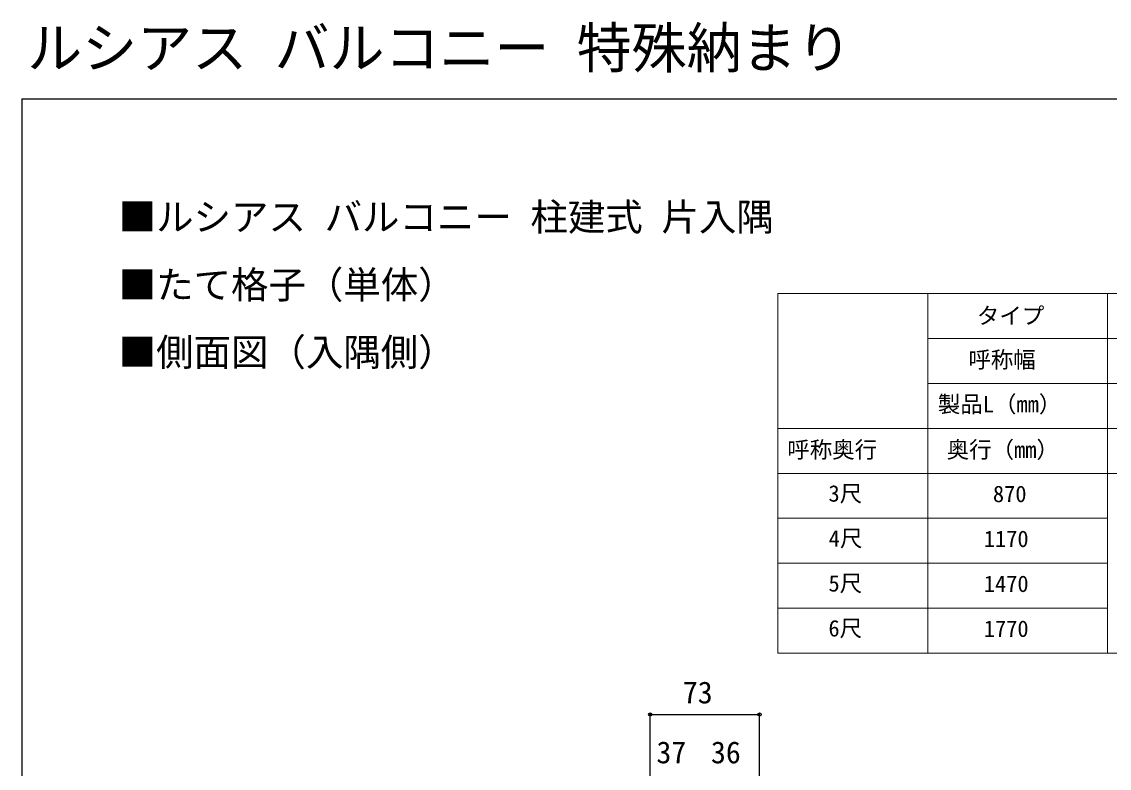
# Model space of a CAD drawing. Units: millimetres, scale not verified. Extents: x -875 to 875, y -1304 to 1297.
# Drawn here: x -875 to -149, y 799 to 1297 of the extents above; entities that cross this region are included whole.
import ezdxf
from ezdxf.enums import TextEntityAlignment as Align

# ---------------------------------------------------------------- set-up
doc = ezdxf.new("R2010")
doc.units = ezdxf.units.MM
doc.header["$LTSCALE"] = 8
doc.layers.add('0-1_TABLE1', color=7, linetype='Continuous', lineweight=18)
for name, color, linetype in [('0-2_USER1', 3, 'Continuous'), ('0-8_YKK_D', 6, 'Continuous'), ('0-9_YKK_ZWAK', 7, 'Continuous')]:
    doc.layers.add(name, color=color, linetype=linetype)
doc.styles.add('ＭＳ ゴシック', font='')
doc.styles.get('ＭＳ ゴシック').set_extended_font_data('MS Gothic')

msp = doc.modelspace()

# ---------------------------------------------------------------- linework, layer by layer
at = {"layer": '0-1_TABLE1'}
for p, q in [((-370, 1115.8), (810, 1115.8)), ((-370, 1115.8), (-370, 875.8)), ((-270, 1115.8), (-270, 875.8)), ((-150, 1115.8), (-150, 875.8)), ((-270, 1085.8), (810, 1085.8)), ((-270, 1055.8), (810, 1055.8)), ((-370, 1025.8), (810, 1025.8)), ((-370, 995.8), (810, 995.8)), ((-370, 965.8), (-150, 965.8)), ((-370, 935.8), (-150, 935.8)), ((-370, 905.8), (-150, 905.8)), ((-370, 875.8), (810, 875.8))]:
    msp.add_line(p, q, dxfattribs=at)
at = {"layer": '0-8_YKK_D'}
for p, q in [((-455.3, 685.676), (-455.3, 835.8)), ((-382.3, 747.8), (-382.3, 835.8)), ((-455.3, 834.8), (-382.3, 834.8))]:
    msp.add_line(p, q, dxfattribs=at)
for centre in [(-455.3, 834.8), (-382.3, 834.8)]:
    msp.add_circle(centre, 1.075, dxfattribs=at)
at = {"layer": '0-9_YKK_ZWAK'}
for q in [(-875, -1304.2), (875, 1245.8)]:
    msp.add_line((-875, 1245.8), q, dxfattribs=at)

# ---------------------------------------------------------------- texts
at = {"layer": '0-1_TABLE1', "style": 'ＭＳ ゴシック'}
for s, p in [('タイプ', (-237.188, 1092.277)), ('呼称幅', (-242.898, 1062.959)), ('製品L（mm）', (-263.267, 1033.215)), ('呼称奥行', (-363.807, 1002.831)), ('奥行（mm）', (-257.386, 1002.831)), ('3尺', (-336.278, 973.598)), ('870', (-226.491, 973.3)), ('4尺', (-336.108, 943.598)), ('1170', (-232.585, 943.3)), ('5尺', (-336.278, 913.598)), ('1470', (-232.585, 913.3)), ('6尺', (-336.321, 883.598)), ('1770', (-232.585, 883.3))]:
    msp.add_text(s, height=11, dxfattribs=at).set_placement(p, align=Align.BOTTOM_LEFT)
at = {"layer": '0-2_USER1', "style": 'ＭＳ ゴシック'}
for s, height, p in [('ルシアス バルコニー 特殊納まり', 26.91, (-871.336, 1258.388)), ('■ルシアス バルコニー 柱建式 片入隅', 18.33, (-810.256, 1152.351)), ('■たて格子（単体）', 18.33, (-810.256, 1107.067)), ('■側面図（入隅側）', 18.33, (-810.256, 1062.067))]:
    msp.add_text(s, height=height, dxfattribs=at).set_placement(p, align=Align.BOTTOM_LEFT)
at = {"layer": '0-8_YKK_D', "style": 'ＭＳ ゴシック'}
for s, p in [('73', (-433.573, 837.8)), ('37', (-451.175, 797.8)), ('36', (-414.789, 797.8))]:
    msp.add_text(s, height=14.66, dxfattribs=at).set_placement(p, align=Align.BOTTOM_LEFT)

doc.saveas('drawing.dxf')
